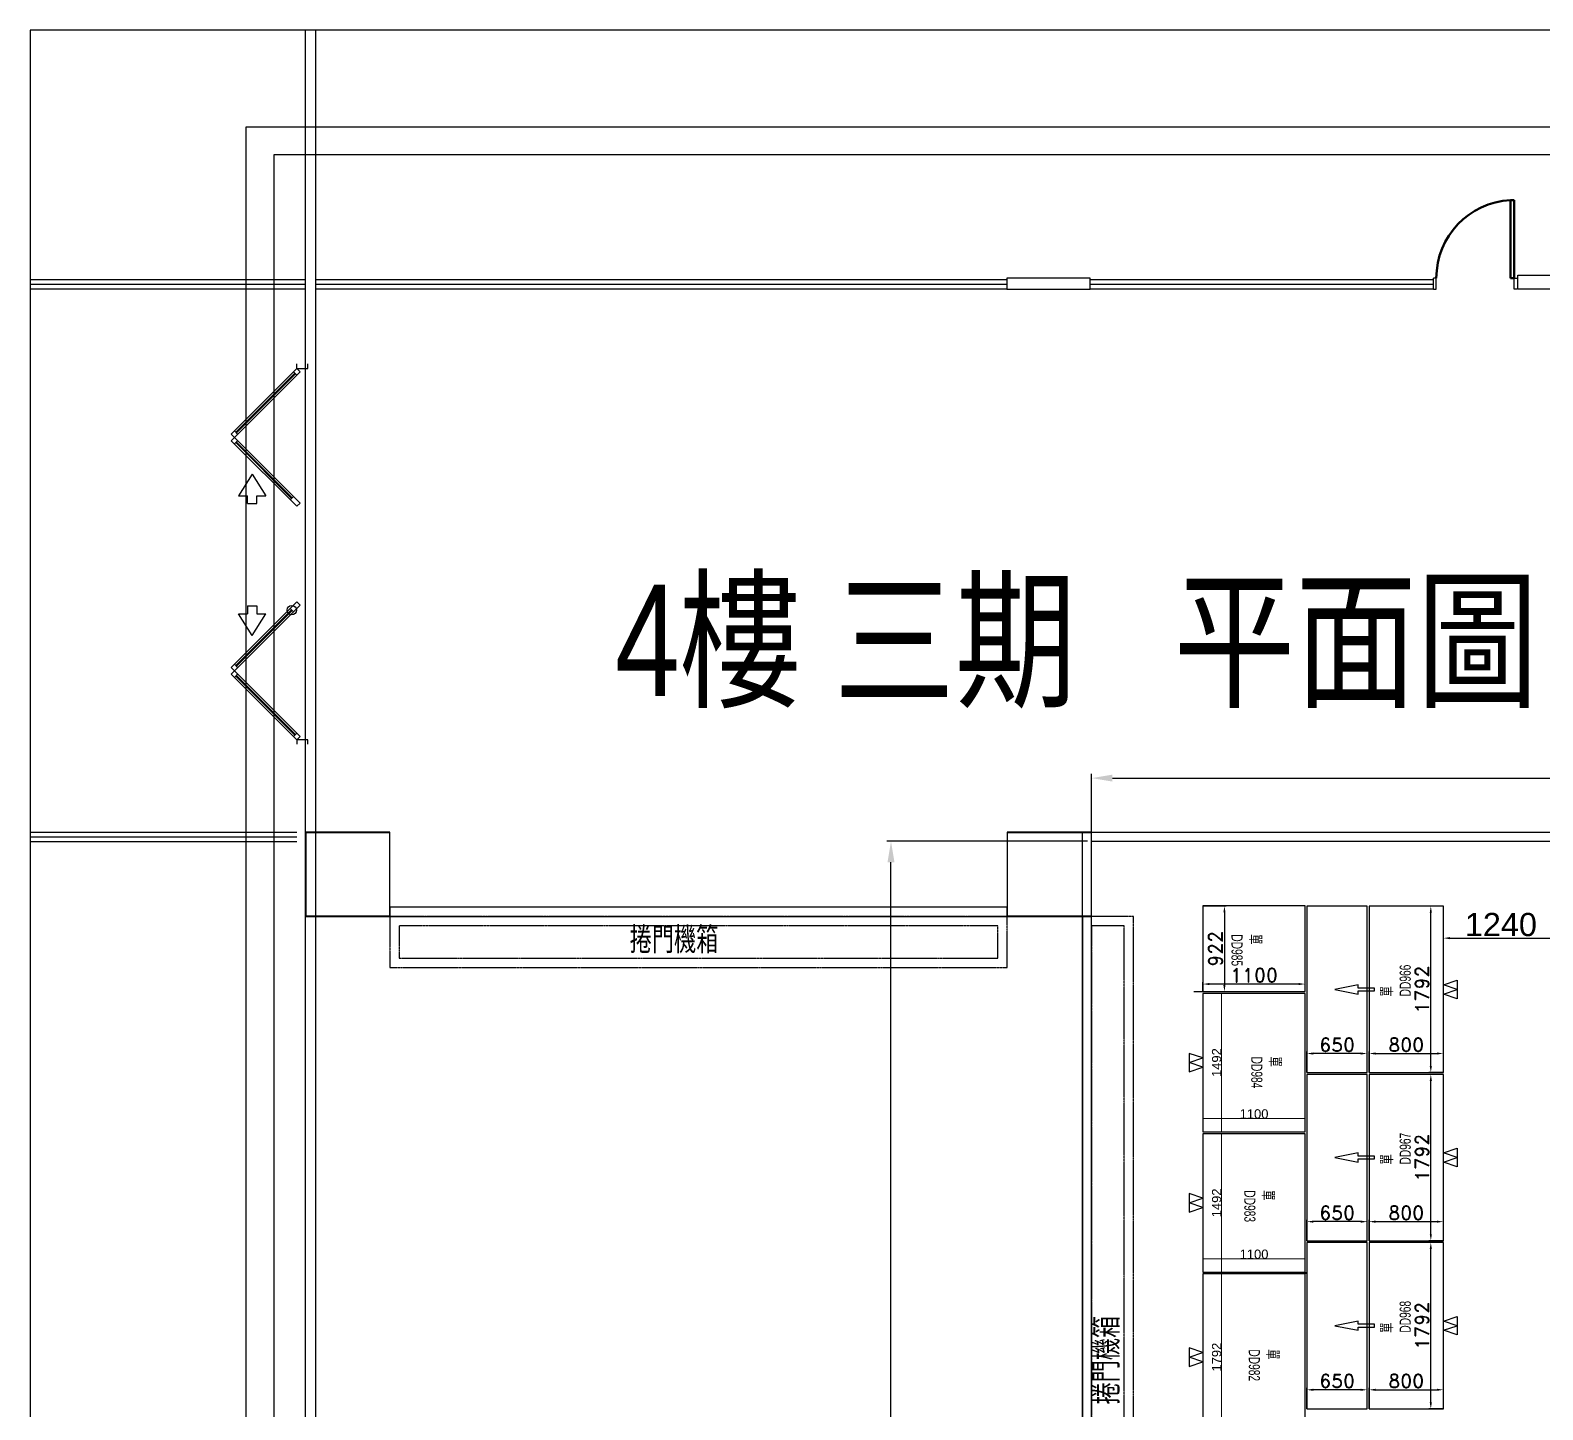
# Model space of a CAD drawing. Header units: millimetres. Extents: x 2191 to 43870, y 1353 to 35626.
# Drawn here: x 2191 to 18488, y 20055 to 34921 of the extents above; entities that cross this region are included whole.
import ezdxf

# ---------------------------------------------------------------- set-up
doc = ezdxf.new("R2010")
doc.units = ezdxf.units.MM
doc.linetypes.add('CENTER2', pattern=[28.575, 19.05, -3.175, 3.175, -3.175])
for name, color, linetype in [('00-隔間', 3, 'Continuous'), ('archi', 8, 'Continuous'), ('DOOR', 5, 'Continuous'), ('OPEN', 4, 'Continuous'), ('中心線-2', 1, 'CENTER2'), ('動線', 6, 'Continuous'), ('單層倉', 5, 'Continuous'), ('文字', 7, 'Continuous'), ('标注', 7, 'Continuous'), ('標的物', 1, 'Continuous'), ('標示', 3, 'Continuous')]:
    doc.layers.add(name, color=color, linetype=linetype)
doc.styles.add('MtXpl_', font='PMingLiU.ttf')
doc.styles.add('ROMAND', font='romand.shx', dxfattribs={"bigfont": 'chineset.shx'})
doc.styles.get("Standard").update_dxf_attribs({"font": 'arial.ttf'})
doc.styles.add('新細明體', font='PMingLiU.ttf', dxfattribs={"width": 0.7})

msp = doc.modelspace()

# ---------------------------------------------------------------- linework, layer by layer
for p, q in [((39663.6462, 33876.95165), (4514.78772, 33876.95165)), ((4514.78772, 33876.95165), (4514.78772, 4076.69297)), ((39363.6462, 33576.95165), (4814.78772, 33576.95165)), ((4814.78772, 33576.95165), (4814.78772, 4376.69297))]:
    msp.add_line(p, q)
at = {"lineweight": 50, "extrusion": (7.45521e-30, 1.22461e-16, -1)}
for p, q in [((18139.13544, 32250.79086, 3000), (18139.13544, 33090.79086, 3000)), ((18139.13544, 33090.79086, 3000), (18181.13544, 33090.79086, 3000)), ((18181.13544, 33090.79086, 3000), (18181.13544, 32250.79086, 3000)), ((18181.13544, 32250.79086, 3000), (18139.13544, 32250.79086, 3000))]:
    msp.add_line(p, q, dxfattribs=at)
at = {"color": 5, "lineweight": 25}
for p, q in [((14827.17754, 24541.79085), (14827.17754, 23049.79085)), ((15927.17754, 24541.79085), (14827.17754, 24541.79085)), ((15927.17754, 23049.79085), (15927.17754, 24541.79085)), ((14827.17754, 23049.79085), (15927.17754, 23049.79085)), ((14827.17754, 23029.79085), (14827.17754, 21537.79085)), ((15927.17754, 23029.79085), (14827.17754, 23029.79085)), ((15927.17754, 21537.79085), (15927.17754, 23029.79085)), ((14827.17754, 21537.79085), (15927.17754, 21537.79085)), ((14827.17754, 21517.79085), (14827.17754, 19725.79085)), ((15927.17754, 21517.79085), (14827.17754, 21517.79085)), ((15927.17754, 19725.79085), (15927.17754, 21517.79085))]:
    msp.add_line(p, q, dxfattribs=at)
at = {"color": 0, "lineweight": 50, "extrusion": (7.45521e-30, 1.22461e-16, -1)}
msp.add_arc((-18183.04328, 32250.02842, -3000), 841.90818, 0.051887736, 87.010510834, dxfattribs=at)
at = {"layer": '00-隔間'}
for p, q in [((13612.17754, 32250.79086, 3000), (12712.17754, 32250.79086, 3000)), ((12712.17754, 32250.79086, 3000), (12712.17754, 32130.79086, 3000)), ((12712.17754, 32130.79086, 3000), (12712.17754, 32130.79086, 3000)), ((12712.17754, 32130.79086, 3000), (13162.17754, 32130.79086, 3000)), ((13162.17754, 32130.79086, 3000), (13612.17754, 32130.79086, 3000)), ((13612.17754, 32130.79086, 3000), (13612.17754, 32250.79086, 3000))]:
    msp.add_line(p, q, dxfattribs=at)
at = {"layer": 'archi', "color": 7}
for p, q in [((18221.13544, 32280.79086, 3000), (39797.17754, 32280.79086, 3000)), ((18221.13544, 32130.79086, 3000), (18221.13544, 32280.79086, 3000)), ((18221.13544, 32130.79086, 3000), (18221.13544, 32280.79086, 3000)), ((34422.17754, 32130.79086, 3000), (18221.13544, 32130.79086, 3000)), ((5162.17754, 26275.79086, 3000), (6062.17754, 26275.79086, 3000)), ((5162.17754, 25375.79086, 3000), (5162.17754, 26275.79086, 3000)), ((6062.17754, 26275.79086, 3000), (6062.17754, 25375.79086, 3000)), ((12722.17754, 26275.79086, 3000), (13622.17754, 26275.79086, 3000)), ((12722.17754, 25375.79086, 3000), (12722.17754, 26275.79086, 3000)), ((13622.17754, 26275.79086, 3000), (13622.17754, 25375.79086, 3000)), ((6062.17754, 25375.79086, 3000), (5162.17754, 25375.79086, 3000)), ((13622.17754, 25375.79086, 3000), (12722.17754, 25375.79086, 3000))]:
    msp.add_line(p, q, dxfattribs=at)
at = {"layer": 'DOOR', "extrusion": (7.46462e-30, 1.22461e-16, -1)}
for p, q in [((17341.13544, 32250.79086, 3000), (17311.13544, 32250.79086, 3000)), ((17311.13544, 32130.79086, 3000), (17341.13544, 32130.79086, 3000)), ((17341.13544, 32130.79086, 3000), (17341.13544, 32250.79086, 3000)), ((18181.13544, 32130.79086, 3000), (18181.13544, 32250.79086, 3000)), ((18181.13544, 32250.79086, 3000), (18211.13544, 32250.79086, 3000)), ((18211.13544, 32130.79086, 3000), (18181.13544, 32130.79086, 3000))]:
    msp.add_line(p, q, dxfattribs=at)
at = {"layer": 'DOOR'}
for p, q in [((17311.13544, 32130.79086, 3000), (17311.13544, 32250.79086, 3000)), ((5062.17754, 31275.79086, 3000), (5062.17754, 31325.79086, 3000)), ((5182.17754, 31275.79086, 3000), (5182.17754, 31325.79086, 3000)), ((5062.17754, 31275.79086, 3000), (4355.07076, 30568.68408, 3000)), ((5097.53288, 31240.43552, 3000), (4390.4261, 30533.32874, 3000)), ((4404.56824, 30589.89728, 3000), (5040.96434, 31226.29339, 3000)), ((4411.6393, 30582.82622, 3000), (5048.03541, 31219.22232, 3000)), ((5062.17754, 31205.08018, 3000), (5026.8222, 31240.43552, 3000)), ((5062.17754, 31275.79086, 3000), (5182.17754, 31275.79086, 3000)), ((5097.53288, 31240.43552, 3000), (5062.17754, 31275.79086, 3000)), ((4390.4261, 30533.32874, 3000), (4355.07076, 30568.68408, 3000)), ((4390.4261, 30533.32874, 3000), (4355.07076, 30497.9734, 3000)), ((5062.17754, 29790.86662, 3000), (4355.07076, 30497.9734, 3000)), ((4425.78144, 30568.68408, 3000), (4390.4261, 30604.03942, 3000)), ((5097.53288, 29826.22196, 3000), (4390.4261, 30533.32874, 3000)), ((4425.78144, 30497.9734, 3000), (4390.4261, 30462.61806, 3000)), ((4404.56824, 30476.7602, 3000), (5005.609, 29875.71944, 3000)), ((4411.6393, 30483.83127, 3000), (5012.68007, 29882.7905, 3000)), ((4581.60186, 30137.85313, 3000), (4435.08879, 29903.5302, 3000)), ((4581.60186, 30137.85313, 3000), (4728.11493, 29903.5302, 3000)), ((4435.08879, 29903.5302, 3000), (4530.97686, 29903.5302, 3000)), ((4530.97686, 29820.1138, 3000), (4530.97686, 29903.5302, 3000)), ((4632.22686, 29820.1138, 3000), (4632.22686, 29903.5302, 3000)), ((4632.22686, 29903.5302, 3000), (4728.11493, 29903.5302, 3000)), ((5026.8222, 29896.93264, 3000), (4991.46686, 29861.5773, 3000)), ((5097.53288, 29826.22196, 3000), (5062.17754, 29790.86662, 3000)), ((4530.97686, 29820.1138, 3000), (4632.22686, 29820.1138, 3000)), ((5062.17754, 28760.7151, 3000), (4355.07076, 28053.60832, 3000)), ((5097.53288, 28725.35976, 3000), (4390.4261, 28018.25298, 3000)), ((4530.97686, 28716.75385, 3000), (4530.97686, 28633.33745, 3000)), ((4530.97686, 28716.75385, 3000), (4632.22686, 28716.75385, 3000)), ((4632.22686, 28716.75385, 3000), (4632.22686, 28633.33745, 3000)), ((5026.8222, 28654.64909, 3000), (4991.46686, 28690.00442, 3000)), ((5097.53288, 28725.35976, 3000), (5062.17754, 28760.7151, 3000)), ((4404.56824, 28074.82152, 3000), (5005.609, 28675.86229, 3000)), ((4411.6393, 28067.75046, 3000), (5012.68007, 28668.79122, 3000)), ((4581.60186, 28399.01452, 3000), (4435.08879, 28633.33745, 3000)), ((4435.08879, 28633.33745, 3000), (4530.97686, 28633.33745, 3000)), ((4581.60186, 28399.01452, 3000), (4728.11493, 28633.33745, 3000)), ((4632.22686, 28633.33745, 3000), (4728.11493, 28633.33745, 3000)), ((4390.4261, 28018.25298, 3000), (4355.07076, 28053.60832, 3000)), ((4425.78144, 28053.60832, 3000), (4390.4261, 28088.96366, 3000)), ((4390.4261, 28018.25298, 3000), (4355.07076, 27982.89764, 3000)), ((5062.17754, 27275.79086, 3000), (4355.07076, 27982.89764, 3000)), ((5097.53288, 27311.1462, 3000), (4390.4261, 28018.25298, 3000)), ((4425.78144, 27982.89764, 3000), (4390.4261, 27947.5423, 3000)), ((4404.56824, 27961.68444, 3000), (5040.96434, 27325.28834, 3000)), ((4411.6393, 27968.75551, 3000), (5048.03541, 27332.3594, 3000)), ((5062.17754, 27346.50154, 3000), (5026.8222, 27311.1462, 3000)), ((5097.53288, 27311.1462, 3000), (5062.17754, 27275.79086, 3000)), ((5062.17754, 27275.79086, 3000), (5062.17754, 27225.79086, 3000)), ((5182.17754, 27275.79086, 3000), (5062.17754, 27275.79086, 3000)), ((5182.17754, 27225.79086, 3000), (5182.17754, 27275.79086, 3000))]:
    msp.add_line(p, q, dxfattribs=at)
at = {"layer": 'OPEN', "linetype": 'ByBlock'}
for p, q in [((5157.17754, 32230.79086, 3000), (2190.88634, 32230.79086, 3000)), ((5157.17754, 32130.79086, 3000), (2190.88634, 32130.79086, 3000)), ((12712.17754, 32230.79086, 3000), (5267.17754, 32230.79086, 3000)), ((12712.17754, 32130.79086, 3000), (5267.17754, 32130.79086, 3000)), ((17311.13544, 32230.79086, 3000), (13612.17754, 32230.79086, 3000)), ((17311.13544, 32130.79086, 3000), (13612.17754, 32130.79086, 3000)), ((5062.17754, 26275.79086, 3000), (2190.88634, 26275.79086, 3000)), ((5062.17754, 26175.79086, 3000), (2190.88634, 26175.79086, 3000))]:
    msp.add_line(p, q, dxfattribs=at)
at = {"layer": 'OPEN'}
for p, q in [((5062.17754, 32180.79086, 3000), (2190.88634, 32180.79086, 3000)), ((5157.17754, 32180.79086, 3000), (2190.88634, 32180.79086, 3000)), ((12712.17754, 32180.79086, 3000), (5267.17754, 32180.79086, 3000)), ((17311.13544, 32180.79086, 3000), (13612.17754, 32180.79086, 3000)), ((17311.13544, 32130.79086, 3000), (13612.17754, 32130.79086, 3000)), ((5062.17754, 26225.79086, 3000), (2190.88634, 26225.79086, 3000))]:
    msp.add_line(p, q, dxfattribs=at)
at = {"layer": '中心線-2'}
for p, q in [((6067.17754, 25370.79086, 3000), (6067.17754, 24820.79086, 3000)), ((12717.17754, 25370.79086, 3000), (6067.17754, 25370.79086, 3000)), ((6167.17754, 25270.79086, 3000), (6167.17754, 24920.79086, 3000)), ((12617.17754, 25270.79086, 3000), (6167.17754, 25270.79086, 3000)), ((12617.17754, 24920.79086, 3000), (12617.17754, 25270.79086, 3000)), ((12717.17754, 24820.79086, 3000), (12717.17754, 25370.79086, 3000)), ((14077.17754, 25370.79086, 3000), (13527.17754, 25370.79086, 3000)), ((13527.17754, 25370.79086, 3000), (13527.17754, 17180.79086, 3000)), ((13977.17754, 25270.79086, 3000), (13627.17754, 25270.79086, 3000)), ((13627.17754, 25270.79086, 3000), (13627.17754, 17280.79086, 3000)), ((13977.17754, 17280.79086, 3000), (13977.17754, 25270.79086, 3000)), ((14077.17754, 17180.79086, 3000), (14077.17754, 25370.79086, 3000)), ((6067.17754, 24820.79086, 3000), (12717.17754, 24820.79086, 3000)), ((6167.17754, 24920.79086, 3000), (12617.17754, 24920.79086, 3000))]:
    msp.add_line(p, q, dxfattribs=at)
at = {"layer": '動線'}
for p, q in [((13527.17755, 26280.79086, 3000), (39363.6462, 26280.79086, 3000)), ((13527.17755, 4855.79086, 3000), (13527.17755, 26280.79086, 3000)), ((13627.17755, 26180.79086, 3000), (39363.6462, 26180.79086, 3000)), ((13627.17755, 4855.79086, 3000), (13627.17755, 26180.79086, 3000))]:
    msp.add_line(p, q, dxfattribs=at)
at = {"layer": '動線', "lineweight": -3}
for p, q in [((16497.63183, 24634.79063), (16247.63183, 24584.79063)), ((16497.63183, 24599.79063), (16497.63183, 24634.79063)), ((17417.17754, 24634.79086), (17567.17754, 24684.79086)), ((17567.17754, 24584.79086), (17417.17754, 24634.79086)), ((17567.17754, 24684.79086), (17567.17754, 24584.79086)), ((16247.63183, 24584.79063), (16497.63183, 24534.79063)), ((16675.26811, 24599.79063), (16497.63183, 24599.79063)), ((16497.63183, 24569.79063), (16675.26811, 24569.79063)), ((16497.63183, 24534.79063), (16497.63183, 24569.79063)), ((16675.26811, 24569.79063), (16675.26811, 24599.79063)), ((17417.17754, 24534.79086), (17567.17754, 24584.79086)), ((17567.17754, 24484.79086), (17417.17754, 24534.79086)), ((17567.17754, 24584.79086), (17567.17754, 24484.79086)), ((14827.17754, 23845.79085), (14677.17754, 23895.79085)), ((14677.17754, 23895.79085), (14677.17754, 23795.79085)), ((14677.17754, 23795.79085), (14827.17754, 23845.79085)), ((14827.17754, 23745.79085), (14677.17754, 23795.79085)), ((14677.17754, 23795.79085), (14677.17754, 23695.79085)), ((14677.17754, 23695.79085), (14827.17754, 23745.79085)), ((16497.63183, 22822.79063), (16247.63183, 22772.79063)), ((16497.63183, 22787.79063), (16497.63183, 22822.79063)), ((17417.17754, 22822.79086), (17567.17754, 22872.79086)), ((17567.17754, 22772.79086), (17417.17754, 22822.79086)), ((17567.17754, 22872.79086), (17567.17754, 22772.79086)), ((16247.63183, 22772.79063), (16497.63183, 22722.79063)), ((16675.26811, 22787.79063), (16497.63183, 22787.79063)), ((16497.63183, 22757.79063), (16675.26811, 22757.79063)), ((16497.63183, 22722.79063), (16497.63183, 22757.79063)), ((16675.26811, 22757.79063), (16675.26811, 22787.79063)), ((17417.17754, 22722.79086), (17567.17754, 22772.79086)), ((17567.17754, 22672.79086), (17417.17754, 22722.79086)), ((17567.17754, 22772.79086), (17567.17754, 22672.79086)), ((14827.17754, 22333.79085), (14677.17754, 22383.79085)), ((14677.17754, 22383.79085), (14677.17754, 22283.79085)), ((14677.17754, 22283.79085), (14827.17754, 22333.79085)), ((14827.17754, 22233.79085), (14677.17754, 22283.79085)), ((14677.17754, 22283.79085), (14677.17754, 22183.79085)), ((14677.17754, 22183.79085), (14827.17754, 22233.79085)), ((17417.17754, 21010.79086), (17567.17754, 21060.79086)), ((17567.17754, 21060.79086), (17567.17754, 20960.79086)), ((16497.63183, 21010.79063), (16247.63183, 20960.79063)), ((16247.63183, 20960.79063), (16497.63183, 20910.79063)), ((16497.63183, 20975.79063), (16497.63183, 21010.79063)), ((16675.26811, 20975.79063), (16497.63183, 20975.79063)), ((16497.63183, 20945.79063), (16675.26811, 20945.79063)), ((16497.63183, 20910.79063), (16497.63183, 20945.79063)), ((16675.26811, 20945.79063), (16675.26811, 20975.79063)), ((17567.17754, 20960.79086), (17417.17754, 21010.79086)), ((17417.17754, 20910.79086), (17567.17754, 20960.79086)), ((17567.17754, 20860.79086), (17417.17754, 20910.79086)), ((17567.17754, 20960.79086), (17567.17754, 20860.79086)), ((14827.17754, 20671.79085), (14677.17754, 20721.79085)), ((14677.17754, 20721.79085), (14677.17754, 20621.79085)), ((14677.17754, 20621.79085), (14827.17754, 20671.79085)), ((14827.17754, 20571.79085), (14677.17754, 20621.79085)), ((14677.17754, 20621.79085), (14677.17754, 20521.79085)), ((14677.17754, 20521.79085), (14827.17754, 20571.79085))]:
    msp.add_line(p, q, dxfattribs=at)
at = {"layer": '單層倉'}
for p, q in [((14827.17754, 25483.79085), (14827.17754, 24561.79085)), ((15927.17754, 25483.79085), (14827.17754, 25483.79085)), ((15927.17754, 24561.79085), (15927.17754, 25483.79085)), ((15947.17754, 25480.79086), (15947.17754, 23688.79086)), ((16597.17754, 25480.79086), (15947.17754, 25480.79086)), ((16597.17754, 23688.79086), (16597.17754, 25480.79086)), ((17417.17754, 25480.79086), (16617.17754, 25480.79086)), ((16617.17754, 25480.79086), (16617.17754, 23688.79086)), ((17417.17754, 23688.79086), (17417.17754, 25480.79086)), ((14827.17754, 24561.79085), (15927.17754, 24561.79085)), ((15947.17754, 23688.79086), (16597.17754, 23688.79086)), ((15947.17754, 23668.79086), (15947.17754, 21876.79086)), ((16597.17754, 23668.79086), (15947.17754, 23668.79086)), ((16597.17754, 21876.79086), (16597.17754, 23668.79086)), ((16617.17754, 23688.79086), (17417.17754, 23688.79086)), ((17417.17754, 23668.79086), (16617.17754, 23668.79086)), ((16617.17754, 23668.79086), (16617.17754, 21876.79086)), ((17417.17754, 21876.79086), (17417.17754, 23668.79086)), ((15947.17754, 21876.79086), (16597.17754, 21876.79086)), ((15947.17754, 21856.79086), (15947.17754, 20064.79086)), ((16597.17754, 21856.79086), (15947.17754, 21856.79086)), ((16597.17754, 20064.79086), (16597.17754, 21856.79086)), ((16617.17754, 21876.79086), (17417.17754, 21876.79086)), ((17417.17754, 21856.79086), (16617.17754, 21856.79086)), ((16617.17754, 21856.79086), (16617.17754, 20064.79086)), ((17417.17754, 20064.79086), (17417.17754, 21856.79086)), ((15947.17754, 20064.79086), (16597.17754, 20064.79086)), ((16617.17754, 20064.79086), (17417.17754, 20064.79086))]:
    msp.add_line(p, q, dxfattribs=at)
at = {"layer": '單層倉', "color": 6, "lineweight": 50}
msp.add_line((15927.17754, 21517.79085), (15927.17754, 21537.79085), dxfattribs=at)
at = {"layer": '文字'}
for p, q in [((43869.82595, 34921.23431), (2190.88634, 34921.23431)), ((2190.88634, 34921.23431), (2190.88634, 1352.8079))]:
    msp.add_line(p, q, dxfattribs=at)
at = {"layer": '标注', "color": 252, "lineweight": 5, "true_color": 0x939598}
for p, q in [((14827.80254, 24541.79085), (15026.51188, 24541.79085)), ((15025.26188, 23052.29085), (15025.26188, 24539.29085)), ((14827.17754, 23050.41585), (14827.17754, 23193.03318)), ((14829.67754, 23191.78318), (15924.67754, 23191.78318)), ((15927.17754, 23050.41585), (15927.17754, 23193.03318)), ((14827.80254, 23049.79085), (15026.51188, 23049.79085)), ((14827.80254, 23029.79085), (15026.51188, 23029.79085)), ((15025.26188, 21540.29085), (15025.26188, 23027.29085)), ((14827.17754, 21538.41585), (14827.17754, 21681.03318)), ((14829.67754, 21679.78318), (15924.67754, 21679.78318)), ((15927.17754, 21538.41585), (15927.17754, 21681.03318)), ((14827.80254, 21537.79085), (15026.51188, 21537.79085)), ((14827.80254, 21517.79085), (15026.51188, 21517.79085)), ((15025.26188, 19728.29085), (15025.26188, 21515.29085))]:
    msp.add_line(p, q, dxfattribs=at)
at = {"layer": '标注', "color": 252, "lineweight": 50, "true_color": 0x939598}
for points in [[(15024.84521, 24539.29085), (15025.67855, 24539.29085), (15025.26188, 24541.79085)], [(14829.67754, 23192.19984), (14829.67754, 23191.36651), (14827.17754, 23191.78318)], [(15924.67754, 23192.19984), (15924.67754, 23191.36651), (15927.17754, 23191.78318)], [(15024.84521, 23052.29085), (15025.67855, 23052.29085), (15025.26188, 23049.79085)], [(15024.84521, 23027.29085), (15025.67855, 23027.29085), (15025.26188, 23029.79085)], [(14829.67754, 21680.19984), (14829.67754, 21679.36651), (14827.17754, 21679.78318)], [(15924.67754, 21680.19984), (15924.67754, 21679.36651), (15927.17754, 21679.78318)], [(15024.84521, 21540.29085), (15025.67855, 21540.29085), (15025.26188, 21537.79085)], [(15024.84521, 21515.29085), (15025.67855, 21515.29085), (15025.26188, 21517.79085)]]:
    msp.add_solid(points, dxfattribs=at)
at = {"layer": '標的物'}
for p, q in [((5157.17754, 8525.79086, 3000), (5157.17754, 34921.23431, 3000)), ((5267.17754, 8525.79086, 3000), (5267.17754, 34921.23431, 3000)), ((6067.17754, 26280.79086, 3000), (5157.17754, 26280.79086, 3000)), ((5157.17754, 26280.79086, 3000), (5157.17754, 25370.79086, 3000)), ((6067.17754, 25370.79086, 3000), (6067.17754, 26280.79086, 3000)), ((13627.17754, 26280.79086, 3000), (12717.17754, 26280.79086, 3000)), ((12717.17754, 26280.79086, 3000), (12717.17754, 25370.79086, 3000)), ((13627.17754, 25370.79086, 3000), (13627.17754, 26280.79086, 3000)), ((12717.17754, 25470.79086, 3000), (6067.17754, 25470.79086, 3000)), ((6067.17754, 25470.79086, 3000), (6067.17754, 25370.79086, 3000)), ((12717.17754, 25370.79086, 3000), (12717.17754, 25470.79086, 3000)), ((5157.17754, 25370.79086, 3000), (6067.17754, 25370.79086, 3000)), ((6067.17754, 25370.79086, 3000), (12717.17754, 25370.79086, 3000)), ((12717.17754, 25370.79086, 3000), (13627.17754, 25370.79086, 3000)), ((13527.17754, 25370.79086, 3000), (13527.17754, 17180.79086, 3000)), ((13627.17754, 25370.79086, 3000), (13527.17754, 25370.79086, 3000)), ((13627.17754, 17180.79086, 3000), (13627.17754, 25370.79086, 3000))]:
    msp.add_line(p, q, dxfattribs=at)
at = {"layer": '標示'}
for p, q in [((13627.17755, 26225.79086), (13627.17755, 26906.61895)), ((13852.17755, 26861.61895), (37971.75096, 26861.61895)), ((13582.17755, 26180.79086), (11420.34448, 26180.79086)), ((11465.34448, 5205.79086), (11465.34448, 25955.79086)), ((17417.17754, 24957.13895, -3000), (17417.17754, 25157.19686, -3000)), ((17487.17754, 25137.19686, -3000), (18587.17754, 25137.19686, -3000))]:
    msp.add_line(p, q, dxfattribs=at)
at = {"layer": '標示', "color": 251}
for p, q in [((14827.17754, 25483.79085), (15078.29037, 25483.79085)), ((17417.17754, 25480.79086), (17262.09102, 25480.79086)), ((15058.29037, 25413.79085), (15058.29037, 24631.79085)), ((17282.09102, 23758.79086), (17282.09102, 25410.79086)), ((14827.17754, 24561.79085), (14827.17754, 24662.40893)), ((15857.17754, 24642.40893), (14897.17754, 24642.40893)), ((15927.17754, 24561.79085), (15927.17754, 24662.40893)), ((14727.17754, 24561.79085), (15078.29037, 24561.79085)), ((15947.17754, 23688.79086), (15947.17754, 23913.83485)), ((16527.17754, 23893.83485), (16017.17754, 23893.83485)), ((16597.17754, 23688.79086), (16597.17754, 23913.83485)), ((16617.17754, 23688.79086), (16617.17754, 23913.83485)), ((16687.17754, 23893.83485), (17347.17754, 23893.83485)), ((17417.17754, 23688.79086), (17417.17754, 23913.83485)), ((17417.17754, 23688.79086), (17262.09102, 23688.79086)), ((17417.17754, 23668.79086), (17262.09102, 23668.79086)), ((17282.09102, 21946.79086), (17282.09102, 23598.79086)), ((15947.17754, 21876.79086), (15947.17754, 22101.83485)), ((16527.17754, 22081.83485), (16017.17754, 22081.83485)), ((16597.17754, 21876.79086), (16597.17754, 22101.83485)), ((16617.17754, 21876.79086), (16617.17754, 22101.83485)), ((16687.17754, 22081.83485), (17347.17754, 22081.83485)), ((17417.17754, 21876.79086), (17417.17754, 22101.83485)), ((17417.17754, 21876.79086), (17262.09102, 21876.79086)), ((17417.17754, 21856.79086), (17262.09102, 21856.79086)), ((17282.09102, 20134.79086), (17282.09102, 21786.79086)), ((15947.17754, 20064.79086), (15947.17754, 20289.83485)), ((16527.17754, 20269.83485), (16017.17754, 20269.83485)), ((16597.17754, 20064.79086), (16597.17754, 20289.83485)), ((16617.17754, 20064.79086), (16617.17754, 20289.83485)), ((16687.17754, 20269.83485), (17347.17754, 20269.83485)), ((17417.17754, 20064.79086), (17417.17754, 20289.83485)), ((17417.17754, 20064.79086), (17262.09102, 20064.79086))]:
    msp.add_line(p, q, dxfattribs=at)
at = {"layer": '標示'}
msp.add_circle((5009.14453, 28672.32675, 3000), 50, dxfattribs=at)
at = {"layer": '標示', "lineweight": 50}
for points in [[(13852.17755, 26899.11895), (13852.17755, 26824.11895), (13627.17755, 26861.61895)], [(11427.84448, 25955.79086), (11502.84448, 25955.79086), (11465.34448, 26180.79086)], [(17487.17754, 25148.86353, -3000), (17487.17754, 25125.53019, -3000), (17417.17754, 25137.19686, -3000)]]:
    msp.add_solid(points, dxfattribs=at)
at = {"layer": '標示', "color": 251, "lineweight": 50}
for points in [[(15046.62371, 25413.79085), (15069.95704, 25413.79085), (15058.29037, 25483.79085)], [(17270.42435, 25410.79086), (17293.75769, 25410.79086), (17282.09102, 25480.79086)], [(14897.17754, 24654.0756), (14897.17754, 24630.74226), (14827.17754, 24642.40893)], [(15046.62371, 24631.79085), (15069.95704, 24631.79085), (15058.29037, 24561.79085)], [(15857.17754, 24654.0756), (15857.17754, 24630.74226), (15927.17754, 24642.40893)], [(16017.17754, 23905.50152), (16017.17754, 23882.16819), (15947.17754, 23893.83485)], [(16527.17754, 23905.50152), (16527.17754, 23882.16819), (16597.17754, 23893.83485)], [(16687.17754, 23905.50152), (16687.17754, 23882.16819), (16617.17754, 23893.83485)], [(17347.17754, 23905.50152), (17347.17754, 23882.16819), (17417.17754, 23893.83485)], [(17270.42435, 23758.79086), (17293.75769, 23758.79086), (17282.09102, 23688.79086)], [(17270.42435, 23598.79086), (17293.75769, 23598.79086), (17282.09102, 23668.79086)], [(16017.17754, 22093.50152), (16017.17754, 22070.16819), (15947.17754, 22081.83485)], [(16527.17754, 22093.50152), (16527.17754, 22070.16819), (16597.17754, 22081.83485)], [(16687.17754, 22093.50152), (16687.17754, 22070.16819), (16617.17754, 22081.83485)], [(17347.17754, 22093.50152), (17347.17754, 22070.16819), (17417.17754, 22081.83485)], [(17270.42435, 21946.79086), (17293.75769, 21946.79086), (17282.09102, 21876.79086)], [(17270.42435, 21786.79086), (17293.75769, 21786.79086), (17282.09102, 21856.79086)], [(16017.17754, 20281.50152), (16017.17754, 20258.16819), (15947.17754, 20269.83485)], [(16527.17754, 20281.50152), (16527.17754, 20258.16819), (16597.17754, 20269.83485)], [(16687.17754, 20281.50152), (16687.17754, 20258.16819), (16617.17754, 20269.83485)], [(17347.17754, 20281.50152), (17347.17754, 20258.16819), (17417.17754, 20269.83485)], [(17270.42435, 20134.79086), (17293.75769, 20134.79086), (17282.09102, 20064.79086)]]:
    msp.add_solid(points, dxfattribs=at)

# ---------------------------------------------------------------- texts
at = {"layer": '文字', "lineweight": 50, "style": 'MtXpl_', "width": 0.8}
msp.add_text('4樓 三期   平面圖', height=1200, dxfattribs=at).set_placement((8490.26464, 27747.59553))
at = {"layer": '文字', "color": 7, "lineweight": 50, "style": '新細明體', "width": 0.7}
for s, height, rotation, p in [('捲門機箱', 250, 360, (8650.57683, 25002.17279, 3000)), ('DD985', 120, 270, (15134.35354, 25178.3087)), ('DD966', 120, 90, (17066.08437, 24509.62732)), ('DD984', 120, 270, (15347.16664, 23860.26666)), ('DD967', 120, 90, (17066.08437, 22697.62732)), ('DD983', 120, 270, (15272.10702, 22419.62883)), ('DD968', 120, 90, (17066.08437, 20885.62732)), ('捲門機箱', 250, 90, (13903.71046, 20112.19879)), ('DD982', 120, 270, (15320.68592, 20705.63451))]:
    msp.add_text(s, height=height, rotation=rotation, dxfattribs=at).set_placement(p)
at = {"layer": '文字', "color": 6, "lineweight": 50, "style": '新細明體', "width": 0.7}
for rotation, p in [(270, (15334.70237, 25181.11684)), (90, (16865.73554, 24506.81918)), (270, (15547.51548, 23863.0748)), (90, (16865.73554, 22694.81918)), (270, (15472.45586, 22422.43697)), (90, (16865.73554, 20882.81918)), (270, (15521.03476, 20708.44265))]:
    msp.add_text('單', height=120, rotation=rotation, dxfattribs=at).set_placement(p)
at = {"layer": '标注', "color": 252, "lineweight": 5, "true_color": 0x939598, "char_height": 100, "attachment_point": 5, "rotation": 90}
for s, insert in [('1492', (14974.63688, 23795.79085)), ('1492', (14974.63688, 22283.79085)), ('1792', (14974.63688, 20621.79085))]:
    msp.add_mtext(s, dxfattribs=dict(at, insert=insert))
at = {"layer": '标注', "color": 252, "lineweight": 5, "true_color": 0x939598, "char_height": 100, "attachment_point": 5}
for insert in [(15377.17754, 23242.40818), (15377.17754, 21730.40818)]:
    msp.add_mtext('1100', dxfattribs=dict(at, insert=insert))
at = {"layer": '標示', "insert": (18037.17754, 25282.19686, -3000), "char_height": 250, "attachment_point": 5}
msp.add_mtext('\\A1;1240', dxfattribs=at)
at = {"layer": '標示', "color": 251, "char_height": 150, "attachment_point": 5, "rotation": 90, "style": 'ROMAND'}
for s, insert in [('922', (14963.29037, 25022.79085)), ('1792', (17187.09102, 24584.79086)), ('1792', (17187.09102, 22772.79086)), ('1792', (17187.09102, 20960.79086))]:
    msp.add_mtext(s, dxfattribs=dict(at, insert=insert))
at = {"layer": '標示', "color": 251, "char_height": 150, "attachment_point": 5, "style": 'ROMAND'}
for s, insert in [('1100', (15377.17754, 24737.40893)), ('650', (16272.17754, 23988.83485)), ('800', (17017.17754, 23988.83485)), ('650', (16272.17754, 22176.83485)), ('800', (17017.17754, 22176.83485)), ('650', (16272.17754, 20364.83485)), ('800', (17017.17754, 20364.83485))]:
    msp.add_mtext(s, dxfattribs=dict(at, insert=insert))

doc.saveas('drawing.dxf')
